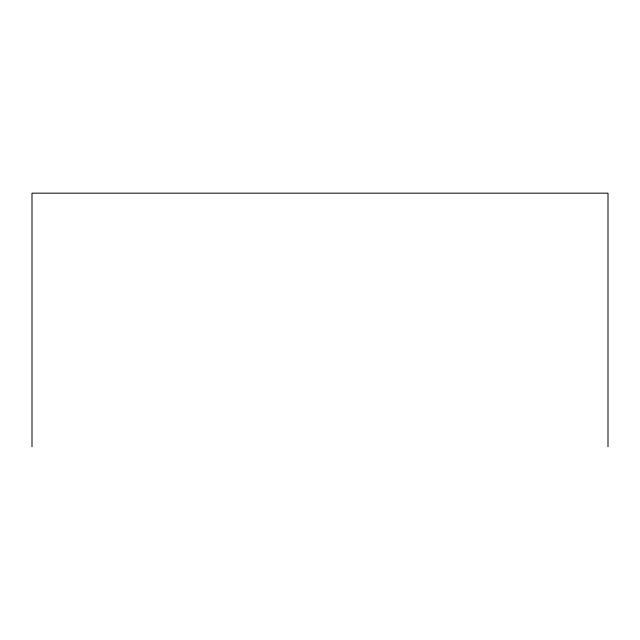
<?xml version="1.0" encoding="UTF-8"?>
<svg xmlns="http://www.w3.org/2000/svg" width="640" height="640" viewBox="0 0 640 640"><rect width="100%" height="100%" fill="white"/><g stroke="black" fill="none" stroke-linecap="round" stroke-linejoin="round"><path stroke-width="0.96" d="M608 446.832L608 193.168L32 193.168L32 446.832"/></g></svg>
